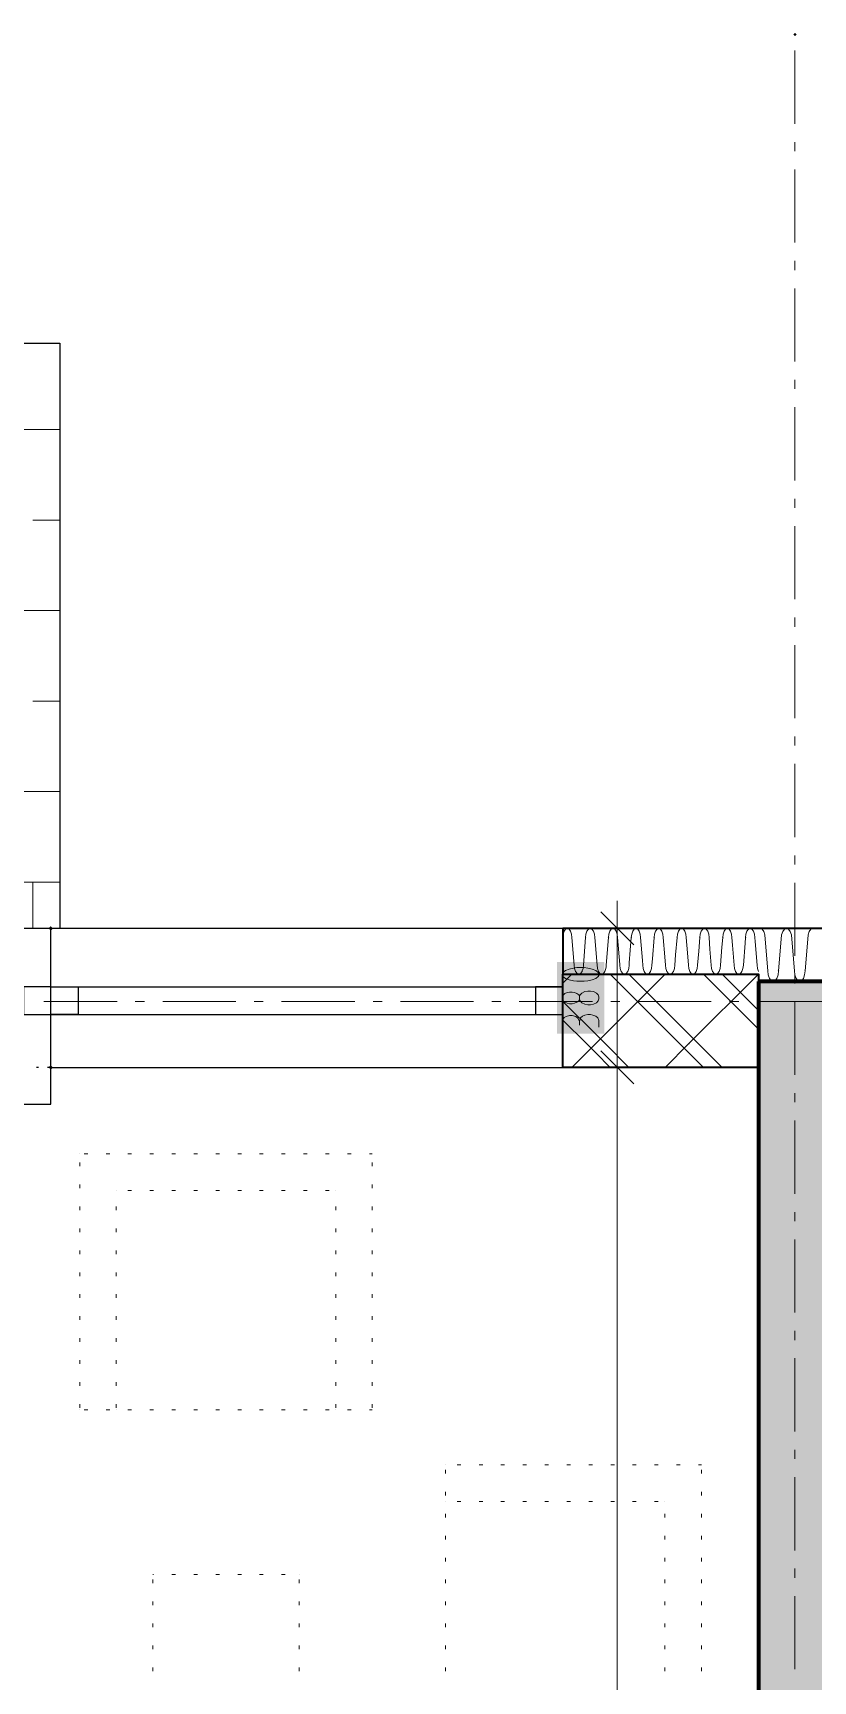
# Model space of a CAD drawing. Header units: millimetres. Extents: x 0 to 594, y 0 to 420.
# Drawn here: x 329.5 to 351.37, y 302.86 to 349.04 of the extents above; entities that cross this region are included whole.
import ezdxf

# ---------------------------------------------------------------- set-up
doc = ezdxf.new("R2010")
doc.units = ezdxf.units.MM
doc.header["$LTSCALE"] = 8
for name, color, linetype in [('PDF_Dvere', 7, 'Continuous'), ('PDF_Koty delkove', 7, 'Continuous'), ('PDF_Nabytek', 7, 'Continuous'), ('PDF_Obecne 0.25', 7, 'Continuous'), ('PDF_Okna', 7, 'Continuous'), ('PDF_Osy hlavni', 7, 'Continuous'), ('PDF_Srafy', 7, 'Continuous'), ('PDF_Steny obvodove nosne', 7, 'Continuous'), ('PDF_Steny sendvic', 7, 'Continuous'), ('PDF_Zatepleni', 7, 'Continuous')]:
    doc.layers.add(name, color=color, linetype=linetype)

msp = doc.modelspace()

# ---------------------------------------------------------------- linework, layer by layer
at = {"layer": 'PDF_Dvere', "lineweight": 25}
msp.add_lwpolyline([(330.004, 322.31), (329.235, 322.31), (329.235, 321.541), (330.004, 321.541)], close=True, dxfattribs=at)
at = {"layer": 'PDF_Koty delkove', "lineweight": 18}
for points in [[(345.88, 323.95), (345.88, 324.719)], [(346.341, 323.489), (345.419, 324.411)], [(346.649, 323.95), (345.88, 323.95), (345.111, 323.95)], [(345.88, 233.7), (345.88, 234.028), (345.88, 236.313), (345.88, 244.821), (345.88, 246.41), (345.88, 256.147), (345.88, 257.685), (345.88, 259.171), (345.88, 320.055), (345.88, 323.95)], [(344.82, 321.948), (344.803, 321.921), (344.751, 321.88), (344.684, 321.853), (344.615, 321.839), (344.546, 321.839), (344.479, 321.853), (344.41, 321.88), (344.359, 321.935), (344.342, 321.976), (344.342, 322.03), (344.359, 322.071), (344.41, 322.126), (344.479, 322.154), (344.546, 322.167), (344.615, 322.167), (344.684, 322.154), (344.751, 322.126), (344.803, 322.085), (344.82, 322.058)], [(345.128, 322.195), (345.059, 322.195), (344.974, 322.181), (344.889, 322.14), (344.837, 322.085), (344.82, 322.058), (344.82, 321.948), (344.837, 321.921), (344.889, 321.866), (344.974, 321.825), (345.059, 321.811), (345.128, 321.811), (345.213, 321.825), (345.299, 321.866), (345.35, 321.921), (345.367, 321.976), (345.367, 322.03), (345.35, 322.085)], [(345.35, 322.085), (345.299, 322.14), (345.213, 322.181), (345.128, 322.195)], [(344.342, 321.182), (344.342, 321.346), (344.359, 321.401), (344.394, 321.455), (344.445, 321.483), (344.546, 321.51), (344.615, 321.51), (344.718, 321.483), (344.786, 321.428), (344.82, 321.346), (344.82, 321.237)], [(345.367, 321.182), (345.367, 321.373), (345.333, 321.441), (345.281, 321.496), (345.196, 321.524), (345.128, 321.538), (345.059, 321.538), (344.974, 321.524), (344.906, 321.496), (344.855, 321.441), (344.82, 321.346)], [(346.341, 319.594), (345.419, 320.516)], [(346.649, 320.055), (345.88, 320.055), (345.111, 320.055)]]:
    msp.add_lwpolyline(points, dxfattribs=at)
msp.add_lwpolyline([(344.956, 322.852), (344.751, 322.852), (344.65, 322.838), (344.53, 322.811), (344.427, 322.769), (344.359, 322.715), (344.342, 322.687), (344.342, 322.633), (344.359, 322.605), (344.427, 322.551), (344.53, 322.51), (344.65, 322.482), (344.751, 322.468), (344.956, 322.468), (345.059, 322.482), (345.179, 322.51), (345.281, 322.551), (345.35, 322.605), (345.367, 322.633), (345.367, 322.687), (345.35, 322.715), (345.281, 322.769), (345.179, 322.811), (345.059, 322.838)], close=True, dxfattribs=at)
at = {"layer": 'PDF_Koty delkove', "color": 7, "lineweight": 18, "true_color": 0xffffff, "transparency": 33554559}
msp.add_solid([(345.521, 321), (345.521, 323.005), (344.189, 321), (344.189, 323.005)], dxfattribs=at)
at = {"layer": 'PDF_Nabytek', "lineweight": 13}
for points in [[(330.815, 317.631), (330.815, 317.631)], [(330.815, 317.631), (330.815, 317.631)], [(330.815, 317.285), (330.815, 317.388)], [(331.04, 317.631), (330.937, 317.631)], [(331.655, 317.631), (331.552, 317.631)], [(332.27, 317.631), (332.167, 317.631)], [(332.885, 317.631), (332.782, 317.631)], [(333.5, 317.631), (333.397, 317.631)], [(334.115, 317.631), (334.012, 317.631)], [(334.73, 317.631), (334.627, 317.631)], [(335.345, 317.631), (335.242, 317.631)], [(335.96, 317.631), (335.857, 317.631)], [(336.575, 317.631), (336.472, 317.631)], [(337.19, 317.631), (337.087, 317.631)], [(337.805, 317.631), (337.702, 317.631)], [(338.42, 317.631), (338.317, 317.631)], [(339.015, 317.631), (338.932, 317.631)], [(339.015, 317.631), (339.015, 317.631)], [(339.015, 317.285), (339.015, 317.388)], [(330.815, 316.67), (330.815, 316.773)], [(331.84, 316.606), (331.84, 316.606)], [(331.84, 316.606), (331.84, 316.606)], [(332.27, 316.606), (332.167, 316.606)], [(332.885, 316.606), (332.782, 316.606)], [(333.5, 316.606), (333.397, 316.606)], [(334.115, 316.606), (334.012, 316.606)], [(334.73, 316.606), (334.627, 316.606)], [(335.345, 316.606), (335.242, 316.606)], [(335.96, 316.606), (335.857, 316.606)], [(336.575, 316.606), (336.472, 316.606)], [(337.19, 316.606), (337.087, 316.606)], [(337.805, 316.606), (337.702, 316.606)], [(337.99, 316.606), (337.99, 316.606)], [(337.99, 316.606), (337.99, 316.606)], [(339.015, 316.67), (339.015, 316.773)], [(330.815, 316.055), (330.815, 316.158)], [(331.84, 316.055), (331.84, 316.158)], [(337.99, 316.055), (337.99, 316.158)], [(339.015, 316.055), (339.015, 316.158)], [(330.815, 315.44), (330.815, 315.543)], [(331.84, 315.44), (331.84, 315.543)], [(337.99, 315.44), (337.99, 315.543)], [(339.015, 315.44), (339.015, 315.543)], [(330.815, 314.825), (330.815, 314.928)], [(331.84, 314.825), (331.84, 314.928)], [(337.99, 314.825), (337.99, 314.928)], [(339.015, 314.825), (339.015, 314.928)], [(330.815, 314.21), (330.815, 314.313)], [(331.84, 314.21), (331.84, 314.313)], [(337.99, 314.21), (337.99, 314.313)], [(339.015, 314.21), (339.015, 314.313)], [(330.815, 313.595), (330.815, 313.698)], [(331.84, 313.595), (331.84, 313.698)], [(337.99, 313.595), (337.99, 313.698)], [(339.015, 313.595), (339.015, 313.698)], [(330.815, 312.98), (330.815, 313.083)], [(331.84, 312.98), (331.84, 313.083)], [(337.99, 312.98), (337.99, 313.083)], [(339.015, 312.98), (339.015, 313.083)], [(330.815, 312.365), (330.815, 312.468)], [(331.84, 312.365), (331.84, 312.468)], [(337.99, 312.365), (337.99, 312.468)], [(339.015, 312.365), (339.015, 312.468)], [(330.815, 311.75), (330.815, 311.853)], [(331.84, 311.75), (331.84, 311.853)], [(337.99, 311.75), (337.99, 311.853)], [(339.015, 311.75), (339.015, 311.853)], [(330.815, 311.135), (330.815, 311.238)], [(331.84, 311.135), (331.84, 311.238)], [(337.99, 311.135), (337.99, 311.238)], [(339.015, 311.135), (339.015, 311.238)], [(330.815, 310.52), (330.815, 310.623)], [(330.815, 310.456), (330.815, 310.456)], [(330.815, 310.456), (330.815, 310.456)], [(331.04, 310.456), (330.937, 310.456)], [(331.655, 310.456), (331.552, 310.456)], [(331.84, 310.52), (331.84, 310.623)], [(331.84, 310.456), (331.84, 310.456)], [(332.27, 310.456), (332.167, 310.456)], [(332.885, 310.456), (332.782, 310.456)], [(333.5, 310.456), (333.397, 310.456)], [(334.115, 310.456), (334.012, 310.456)], [(334.73, 310.456), (334.627, 310.456)], [(335.345, 310.456), (335.242, 310.456)], [(335.96, 310.456), (335.857, 310.456)], [(336.575, 310.456), (336.472, 310.456)], [(337.19, 310.456), (337.087, 310.456)], [(337.805, 310.456), (337.702, 310.456)], [(337.99, 310.52), (337.99, 310.623)], [(337.99, 310.456), (337.99, 310.456)], [(338.42, 310.456), (338.317, 310.456)], [(339.015, 310.456), (338.932, 310.456)], [(339.015, 310.52), (339.015, 310.623)], [(339.015, 310.456), (339.015, 310.456)], [(339.015, 310.456), (339.015, 310.456)], [(341.065, 308.919), (341.065, 308.919)], [(341.065, 308.919), (341.065, 308.919)], [(341.065, 308.675), (341.065, 308.778)], [(341.495, 308.919), (341.392, 308.919)], [(342.11, 308.919), (342.007, 308.919)], [(342.725, 308.919), (342.622, 308.919)], [(343.34, 308.919), (343.237, 308.919)], [(343.955, 308.919), (343.852, 308.919)], [(344.57, 308.919), (344.467, 308.919)], [(345.185, 308.919), (345.082, 308.919)], [(345.8, 308.919), (345.697, 308.919)], [(346.415, 308.919), (346.312, 308.919)], [(347.03, 308.919), (346.927, 308.919)], [(347.645, 308.919), (347.542, 308.919)], [(348.24, 308.919), (348.157, 308.919)], [(348.24, 308.919), (348.24, 308.919)], [(348.24, 308.919), (348.24, 308.919)], [(348.24, 308.675), (348.24, 308.778)], [(341.065, 308.06), (341.065, 308.163)], [(348.24, 308.06), (348.24, 308.163)], [(341.065, 307.894), (341.065, 307.894)], [(341.495, 307.894), (341.392, 307.894)], [(342.11, 307.894), (342.007, 307.894)], [(342.725, 307.894), (342.622, 307.894)], [(343.34, 307.894), (343.237, 307.894)], [(343.955, 307.894), (343.852, 307.894)], [(344.57, 307.894), (344.467, 307.894)], [(345.185, 307.894), (345.082, 307.894)], [(345.8, 307.894), (345.697, 307.894)], [(346.415, 307.894), (346.312, 307.894)], [(347.03, 307.894), (346.927, 307.894)], [(347.215, 307.894), (347.215, 307.894)], [(347.215, 307.894), (347.215, 307.894)], [(341.065, 307.445), (341.065, 307.548)], [(347.215, 307.445), (347.215, 307.548)], [(348.24, 307.445), (348.24, 307.548)], [(341.065, 306.83), (341.065, 306.933)], [(347.215, 306.83), (347.215, 306.933)], [(348.24, 306.83), (348.24, 306.933)], [(341.065, 306.215), (341.065, 306.318)], [(347.215, 306.215), (347.215, 306.318)], [(348.24, 306.215), (348.24, 306.318)], [(332.865, 305.844), (332.865, 305.844)], [(332.885, 305.844), (332.865, 305.844)], [(332.865, 305.844), (332.865, 305.844)], [(333.5, 305.844), (333.397, 305.844)], [(334.115, 305.844), (334.012, 305.844)], [(334.73, 305.844), (334.627, 305.844)], [(335.345, 305.844), (335.242, 305.844)], [(335.96, 305.844), (335.857, 305.844)], [(336.575, 305.844), (336.472, 305.844)], [(336.965, 305.844), (336.965, 305.844)], [(336.965, 305.844), (336.965, 305.844)], [(332.865, 305.6), (332.865, 305.703)], [(336.965, 305.6), (336.965, 305.703)], [(341.065, 305.6), (341.065, 305.703)], [(347.215, 305.6), (347.215, 305.703)], [(348.24, 305.6), (348.24, 305.703)], [(332.865, 304.985), (332.865, 305.088)], [(336.965, 304.985), (336.965, 305.088)], [(341.065, 304.985), (341.065, 305.088)], [(347.215, 304.985), (347.215, 305.088)], [(348.24, 304.985), (348.24, 305.088)], [(332.865, 304.37), (332.865, 304.473)], [(336.965, 304.37), (336.965, 304.473)], [(341.065, 304.37), (341.065, 304.473)], [(347.215, 304.37), (347.215, 304.473)], [(348.24, 304.37), (348.24, 304.473)], [(332.865, 303.755), (332.865, 303.858)], [(336.965, 303.755), (336.965, 303.858)], [(341.065, 303.755), (341.065, 303.858)], [(347.215, 303.755), (347.215, 303.858)], [(348.24, 303.755), (348.24, 303.858)], [(332.865, 303.14), (332.865, 303.243)], [(336.965, 303.14), (336.965, 303.243)], [(341.065, 303.14), (341.065, 303.243)], [(347.215, 303.14), (347.215, 303.243)], [(348.24, 303.14), (348.24, 303.243)]]:
    msp.add_lwpolyline(points, dxfattribs=at)
at = {"layer": 'PDF_Obecne 0.25', "lineweight": 25}
for points in [[(298.485, 340.35), (330.26, 340.35)], [(330.26, 340.35), (330.26, 323.95)], [(330.004, 323.95), (319.754, 323.95)], [(319.754, 320.055), (319.754, 319.03), (330.004, 319.03), (330.004, 320.055)]]:
    msp.add_lwpolyline(points, dxfattribs=at)
at = {"layer": 'PDF_Okna', "lineweight": 25}
for points in [[(330.004, 320.055), (330.004, 323.95)], [(344.354, 323.95), (330.004, 323.95)], [(330.004, 322.31), (344.354, 322.31)], [(330.004, 321.541), (344.354, 321.541)], [(330.004, 320.055), (344.354, 320.055)]]:
    msp.add_lwpolyline(points, dxfattribs=at)
for points in [[(330.004, 322.31), (330.772, 322.31), (330.772, 321.541), (330.004, 321.541)], [(344.354, 322.31), (343.585, 322.31), (343.585, 321.541), (344.354, 321.541)]]:
    msp.add_lwpolyline(points, close=True, dxfattribs=at)
at = {"layer": 'PDF_Osy hlavni', "lineweight": 18}
for points in [[(350.862, 346.498), (350.862, 348.548)], [(350.862, 345.729), (350.862, 345.985)], [(350.862, 343.166), (350.862, 345.216)], [(350.862, 342.398), (350.862, 342.654)], [(350.862, 339.835), (350.862, 341.885)], [(350.862, 339.066), (350.862, 339.323)], [(350.862, 336.504), (350.862, 338.554)], [(350.862, 335.735), (350.862, 335.991)], [(350.862, 333.173), (350.862, 335.223)], [(350.862, 332.404), (350.862, 332.66)], [(350.862, 329.841), (350.862, 331.891)], [(350.862, 329.073), (350.862, 329.329)], [(350.862, 326.51), (350.862, 328.56)], [(350.862, 325.742), (350.862, 325.998)], [(350.862, 323.179), (350.862, 325.229)], [(350.862, 322.41), (350.862, 322.667)], [(331.86, 321.9), (329.81, 321.9)], [(332.628, 321.9), (332.372, 321.9)], [(335.191, 321.9), (333.141, 321.9)], [(335.96, 321.9), (335.703, 321.9)], [(338.522, 321.9), (336.472, 321.9)], [(339.291, 321.9), (339.035, 321.9)], [(341.853, 321.9), (339.803, 321.9)], [(342.622, 321.9), (342.366, 321.9)], [(345.185, 321.9), (343.135, 321.9)], [(345.953, 321.9), (345.697, 321.9)], [(348.516, 321.9), (346.466, 321.9)], [(349.285, 321.9), (349.028, 321.9)], [(351.847, 321.9), (349.797, 321.9)], [(350.862, 319.848), (350.862, 321.898)], [(350.862, 319.079), (350.862, 319.335)], [(350.862, 316.517), (350.862, 318.567)], [(350.862, 315.748), (350.862, 316.004)], [(350.862, 313.185), (350.862, 315.235)], [(350.862, 312.417), (350.862, 312.673)], [(350.862, 309.854), (350.862, 311.904)], [(350.862, 309.085), (350.862, 309.342)], [(350.862, 306.523), (350.862, 308.573)], [(350.862, 305.754), (350.862, 306.01)], [(350.862, 303.192), (350.862, 305.242)]]:
    msp.add_lwpolyline(points, dxfattribs=at)
at = {"layer": 'PDF_Osy hlavni', "lineweight": 18, "transparency": 33554559}
msp.add_solid([(350.862, 348.95), (350.816, 348.996), (350.909, 348.996), (350.862, 349.042)], dxfattribs=at)
at = {"layer": 'PDF_Srafy', "lineweight": 9}
for points in [[(330.26, 337.931), (326.967, 337.931)], [(330.26, 335.394), (329.504, 335.394)], [(330.26, 332.857), (326.967, 332.857), (321.893, 332.857), (316.82, 332.857), (311.747, 332.857), (306.673, 332.857), (301.6, 332.857), (298.485, 332.857)], [(330.26, 330.321), (329.504, 330.321)], [(330.26, 327.784), (326.967, 327.784), (321.893, 327.784), (316.82, 327.784), (311.747, 327.784), (306.673, 327.784), (301.6, 327.784), (298.485, 327.784)], [(330.26, 325.247), (329.504, 325.247), (324.43, 325.247), (319.357, 325.247), (314.283, 325.247), (309.21, 325.247), (304.136, 325.247), (299.063, 325.247), (298.485, 325.247)], [(329.504, 325.247), (329.504, 323.95)]]:
    msp.add_lwpolyline(points, dxfattribs=at)
at = {"layer": 'PDF_Steny obvodove nosne', "lineweight": 70}
msp.add_lwpolyline([(349.837, 322.464), (349.837, 320.055), (349.837, 246.41), (349.837, 236.313), (349.837, 233.853), (351.887, 233.853), (351.887, 236.313), (351.887, 246.41), (351.887, 320.055), (351.887, 322.464)], close=True, dxfattribs=at)
at = {"layer": 'PDF_Steny obvodove nosne', "color": 9, "lineweight": 9, "true_color": 0xc0c0c0, "transparency": 33554559}
msp.add_solid([(349.837, 322.464), (349.837, 233.853), (351.887, 322.464), (351.887, 233.853)], dxfattribs=at)
at = {"layer": 'PDF_Steny sendvic', "lineweight": 25}
for points in [[(329.656, 323.95), (329.605, 323.95)], [(330.004, 323.95), (329.912, 323.95)], [(329.656, 320.055), (329.605, 320.055)], [(330.004, 320.055), (329.912, 320.055)]]:
    msp.add_lwpolyline(points, dxfattribs=at)
at = {"layer": 'PDF_Steny sendvic', "lineweight": 9}
for points in [[(344.482, 323.95), (344.433, 323.931), (344.391, 323.875), (344.363, 323.792), (344.354, 323.694)], [(344.61, 323.694), (344.6, 323.792), (344.572, 323.875), (344.531, 323.931), (344.482, 323.95)], [(345.122, 323.95), (345.073, 323.931), (345.032, 323.875), (345.004, 323.792), (344.994, 323.694)], [(345.25, 323.694), (345.241, 323.792), (345.213, 323.875), (345.171, 323.931), (345.122, 323.95)], [(345.763, 323.95), (345.714, 323.931), (345.672, 323.875), (345.645, 323.792), (345.635, 323.694)], [(345.891, 323.694), (345.881, 323.792), (345.853, 323.875), (345.812, 323.931), (345.763, 323.95)], [(346.403, 323.95), (346.354, 323.931), (346.313, 323.875), (346.285, 323.792), (346.275, 323.694)], [(346.532, 323.694), (346.522, 323.792), (346.494, 323.875), (346.453, 323.931), (346.404, 323.95), (346.403, 323.95)], [(347.044, 323.95), (346.995, 323.931), (346.954, 323.875), (346.926, 323.792), (346.916, 323.694)], [(347.172, 323.694), (347.163, 323.792), (347.135, 323.875), (347.093, 323.931), (347.044, 323.95)], [(347.685, 323.95), (347.636, 323.931), (347.594, 323.875), (347.566, 323.792), (347.557, 323.694)], [(347.813, 323.694), (347.803, 323.792), (347.775, 323.875), (347.734, 323.931), (347.685, 323.95)], [(348.325, 323.95), (348.276, 323.931), (348.235, 323.875), (348.207, 323.792), (348.197, 323.694)], [(348.453, 323.694), (348.444, 323.792), (348.416, 323.875), (348.374, 323.931), (348.325, 323.95)], [(348.917, 323.931), (348.875, 323.875), (348.848, 323.792), (348.838, 323.694)], [(348.966, 323.95), (348.917, 323.931)], [(349.094, 323.694), (349.084, 323.792), (349.057, 323.875), (349.015, 323.931), (348.966, 323.95)], [(349.607, 323.95), (349.558, 323.931), (349.516, 323.875), (349.488, 323.792), (349.478, 323.694)], [(349.735, 323.694), (349.725, 323.792), (349.697, 323.875), (349.656, 323.931), (349.607, 323.95)], [(344.61, 323.694), (344.673, 322.925)], [(344.931, 322.925), (344.994, 323.694)], [(345.25, 323.694), (345.314, 322.925)], [(345.571, 322.925), (345.635, 323.694)], [(345.891, 323.694), (345.953, 322.941), (345.954, 322.925)], [(346.212, 322.925), (346.217, 322.986), (346.275, 323.694)], [(346.532, 323.694), (346.585, 323.048), (346.595, 322.925)], [(346.853, 322.925), (346.867, 323.096), (346.916, 323.694)], [(347.172, 323.694), (347.217, 323.156), (347.236, 322.925)], [(347.493, 322.925), (347.516, 323.207), (347.557, 323.694)], [(347.813, 323.694), (347.848, 323.263), (347.876, 322.925)], [(348.134, 322.925), (348.166, 323.317), (348.197, 323.694)], [(348.453, 323.694), (348.48, 323.371), (348.517, 322.925)], [(348.774, 322.925), (348.816, 323.428), (348.838, 323.694)], [(349.094, 323.694), (349.112, 323.478), (349.158, 322.925)], [(349.415, 322.925), (349.466, 323.538), (349.478, 323.694)], [(349.735, 323.694), (349.744, 323.586), (349.798, 322.925)], [(344.673, 322.925), (344.683, 322.827), (344.711, 322.743), (344.72, 322.731), (344.753, 322.687), (344.789, 322.669)], [(344.815, 322.669), (344.851, 322.687), (344.893, 322.743), (344.899, 322.762), (344.921, 322.827), (344.931, 322.925)], [(344.931, 322.925), (344.931, 322.925)], [(345.314, 322.925), (345.323, 322.834), (345.324, 322.827), (345.352, 322.743), (345.393, 322.687), (345.429, 322.669)], [(345.492, 322.687), (345.534, 322.743), (345.562, 322.827), (345.566, 322.875), (345.571, 322.925)], [(345.571, 322.925), (345.571, 322.925)], [(345.954, 322.925), (345.964, 322.827), (345.992, 322.743), (346.034, 322.687), (346.07, 322.669)], [(346.097, 322.669), (346.132, 322.687), (346.174, 322.743), (346.202, 322.827), (346.212, 322.925)], [(346.212, 322.925), (346.212, 322.925)], [(346.595, 322.925), (346.605, 322.827), (346.633, 322.743), (346.675, 322.687), (346.71, 322.669)], [(346.737, 322.669), (346.773, 322.687), (346.815, 322.743), (346.843, 322.827), (346.853, 322.925)], [(346.853, 322.925), (346.853, 322.925)], [(347.236, 322.925), (347.245, 322.827), (347.273, 322.743), (347.315, 322.687)], [(347.378, 322.669), (347.414, 322.687), (347.455, 322.743), (347.483, 322.827), (347.493, 322.925)], [(347.493, 322.925), (347.493, 322.925)], [(347.493, 322.925), (347.493, 322.925)], [(347.876, 322.925), (347.886, 322.827), (347.914, 322.743), (347.956, 322.687), (347.992, 322.669)], [(348.019, 322.669), (348.054, 322.687), (348.096, 322.743), (348.124, 322.827), (348.134, 322.925)], [(348.134, 322.925), (348.134, 322.925)], [(348.517, 322.925), (348.527, 322.827), (348.555, 322.743), (348.596, 322.687), (348.632, 322.669)], [(348.659, 322.669), (348.695, 322.687), (348.737, 322.743), (348.765, 322.827), (348.774, 322.925)], [(348.774, 322.925), (348.774, 322.925)], [(349.158, 322.925), (349.167, 322.827), (349.195, 322.743), (349.237, 322.687), (349.273, 322.669)], [(349.3, 322.669), (349.336, 322.687), (349.377, 322.743), (349.405, 322.827), (349.415, 322.925)], [(349.415, 322.925), (349.415, 322.925)], [(349.798, 322.925), (349.808, 322.827), (349.836, 322.743), (349.837, 322.741)], [(344.354, 322.413), (344.61, 322.669)], [(344.61, 320.055), (345.276, 320.721), (347.224, 322.669)], [(345.456, 322.669), (345.492, 322.687)], [(348.295, 320.055), (347.89, 320.46), (347.629, 320.721), (345.681, 322.669)], [(348.818, 320.055), (348.151, 320.721), (347.89, 320.983), (346.204, 322.669)], [(347.224, 320.055), (347.89, 320.721), (349.837, 322.669)], [(347.315, 322.687), (347.351, 322.669)], [(349.837, 321.126), (348.295, 322.669)], [(349.837, 321.649), (348.818, 322.669)], [(346.204, 320.055), (345.538, 320.721), (345.276, 320.983), (344.354, 321.905)], [(345.681, 320.055), (345.276, 320.46), (345.015, 320.721), (344.354, 321.383)], [(349.837, 320.055), (349.837, 320.055)]]:
    msp.add_lwpolyline(points, dxfattribs=at)
at = {"layer": 'PDF_Steny sendvic', "lineweight": 35}
for points in [[(344.354, 323.95), (344.354, 322.669), (349.837, 322.669)], [(349.837, 323.95), (344.354, 323.95)]]:
    msp.add_lwpolyline(points, dxfattribs=at)
msp.add_lwpolyline([(344.354, 322.669), (349.837, 322.669), (349.837, 322.464), (349.837, 320.055), (349.786, 320.055), (344.354, 320.055), (344.354, 321.541), (344.354, 322.31)], close=True, dxfattribs=at)
at = {"layer": 'PDF_Steny sendvic', "lineweight": 25, "transparency": 33554559}
for points in [[(330.068, 323.95), (330.004, 323.886), (330.004, 324.014), (329.94, 323.95)], [(330.068, 320.055), (330.004, 319.991), (330.004, 320.119), (329.94, 320.055)]]:
    msp.add_solid(points, dxfattribs=at)
at = {"layer": 'PDF_Steny sendvic', "lineweight": 9, "transparency": 33554559}
for points in [[(344.354, 323.717), (344.377, 323.694), (344.354, 323.671)], [(344.994, 323.671), (344.971, 323.694), (345.017, 323.694), (344.994, 323.717)], [(345.635, 323.671), (345.612, 323.694), (345.658, 323.694), (345.635, 323.717)], [(346.275, 323.671), (346.252, 323.694), (346.298, 323.694), (346.275, 323.717)], [(346.916, 323.671), (346.893, 323.694), (346.939, 323.694), (346.916, 323.717)], [(347.557, 323.671), (347.534, 323.694), (347.58, 323.694), (347.557, 323.717)], [(348.197, 323.671), (348.174, 323.694), (348.22, 323.694), (348.197, 323.717)], [(348.838, 323.671), (348.815, 323.694), (348.861, 323.694), (348.838, 323.717)], [(349.478, 323.671), (349.455, 323.694), (349.502, 323.694), (349.478, 323.717)], [(345.276, 320.698), (345.253, 320.721), (345.299, 320.721), (345.276, 320.745)], [(347.89, 320.698), (347.867, 320.721), (347.913, 320.721), (347.89, 320.745)]]:
    msp.add_solid(points, dxfattribs=at)
at = {"layer": 'PDF_Zatepleni', "lineweight": 9}
for points in [[(349.865, 323.95), (349.837, 323.936)], [(349.897, 323.95), (349.938, 323.929), (349.987, 323.864), (350.019, 323.767), (350.03, 323.653), (350.104, 322.761), (350.115, 322.647), (350.147, 322.551), (350.196, 322.487), (350.252, 322.464), (350.309, 322.487), (350.358, 322.551), (350.39, 322.647), (350.401, 322.761), (350.475, 323.653)], [(350.608, 323.95), (350.567, 323.929), (350.518, 323.864), (350.486, 323.767), (350.475, 323.653)], [(350.64, 323.95), (350.681, 323.929), (350.73, 323.864), (350.762, 323.767), (350.773, 323.653), (350.847, 322.761), (350.858, 322.647), (350.891, 322.551), (350.939, 322.487), (350.996, 322.464), (351.052, 322.487), (351.101, 322.551), (351.133, 322.647), (351.144, 322.761), (351.218, 323.653)], [(351.352, 323.95), (351.31, 323.929), (351.262, 323.864), (351.229, 323.767), (351.218, 323.653)], [(350.475, 323.653), (350.475, 323.653)], [(351.218, 323.653), (351.218, 323.653)]]:
    msp.add_lwpolyline(points, dxfattribs=at)
at = {"layer": 'PDF_Zatepleni', "lineweight": 35}
for points in [[(351.887, 323.95), (349.837, 323.95)], [(349.837, 322.669), (349.837, 322.464), (351.887, 322.464), (351.887, 322.669)]]:
    msp.add_lwpolyline(points, dxfattribs=at)
at = {"layer": 'PDF_Zatepleni', "lineweight": 9, "transparency": 33554559}
for points in [[(350.401, 322.738), (350.378, 322.761), (350.424, 322.761), (350.401, 322.784)], [(351.144, 322.738), (351.121, 322.761), (351.167, 322.761), (351.144, 322.784)]]:
    msp.add_solid(points, dxfattribs=at)

doc.saveas('drawing.dxf')
